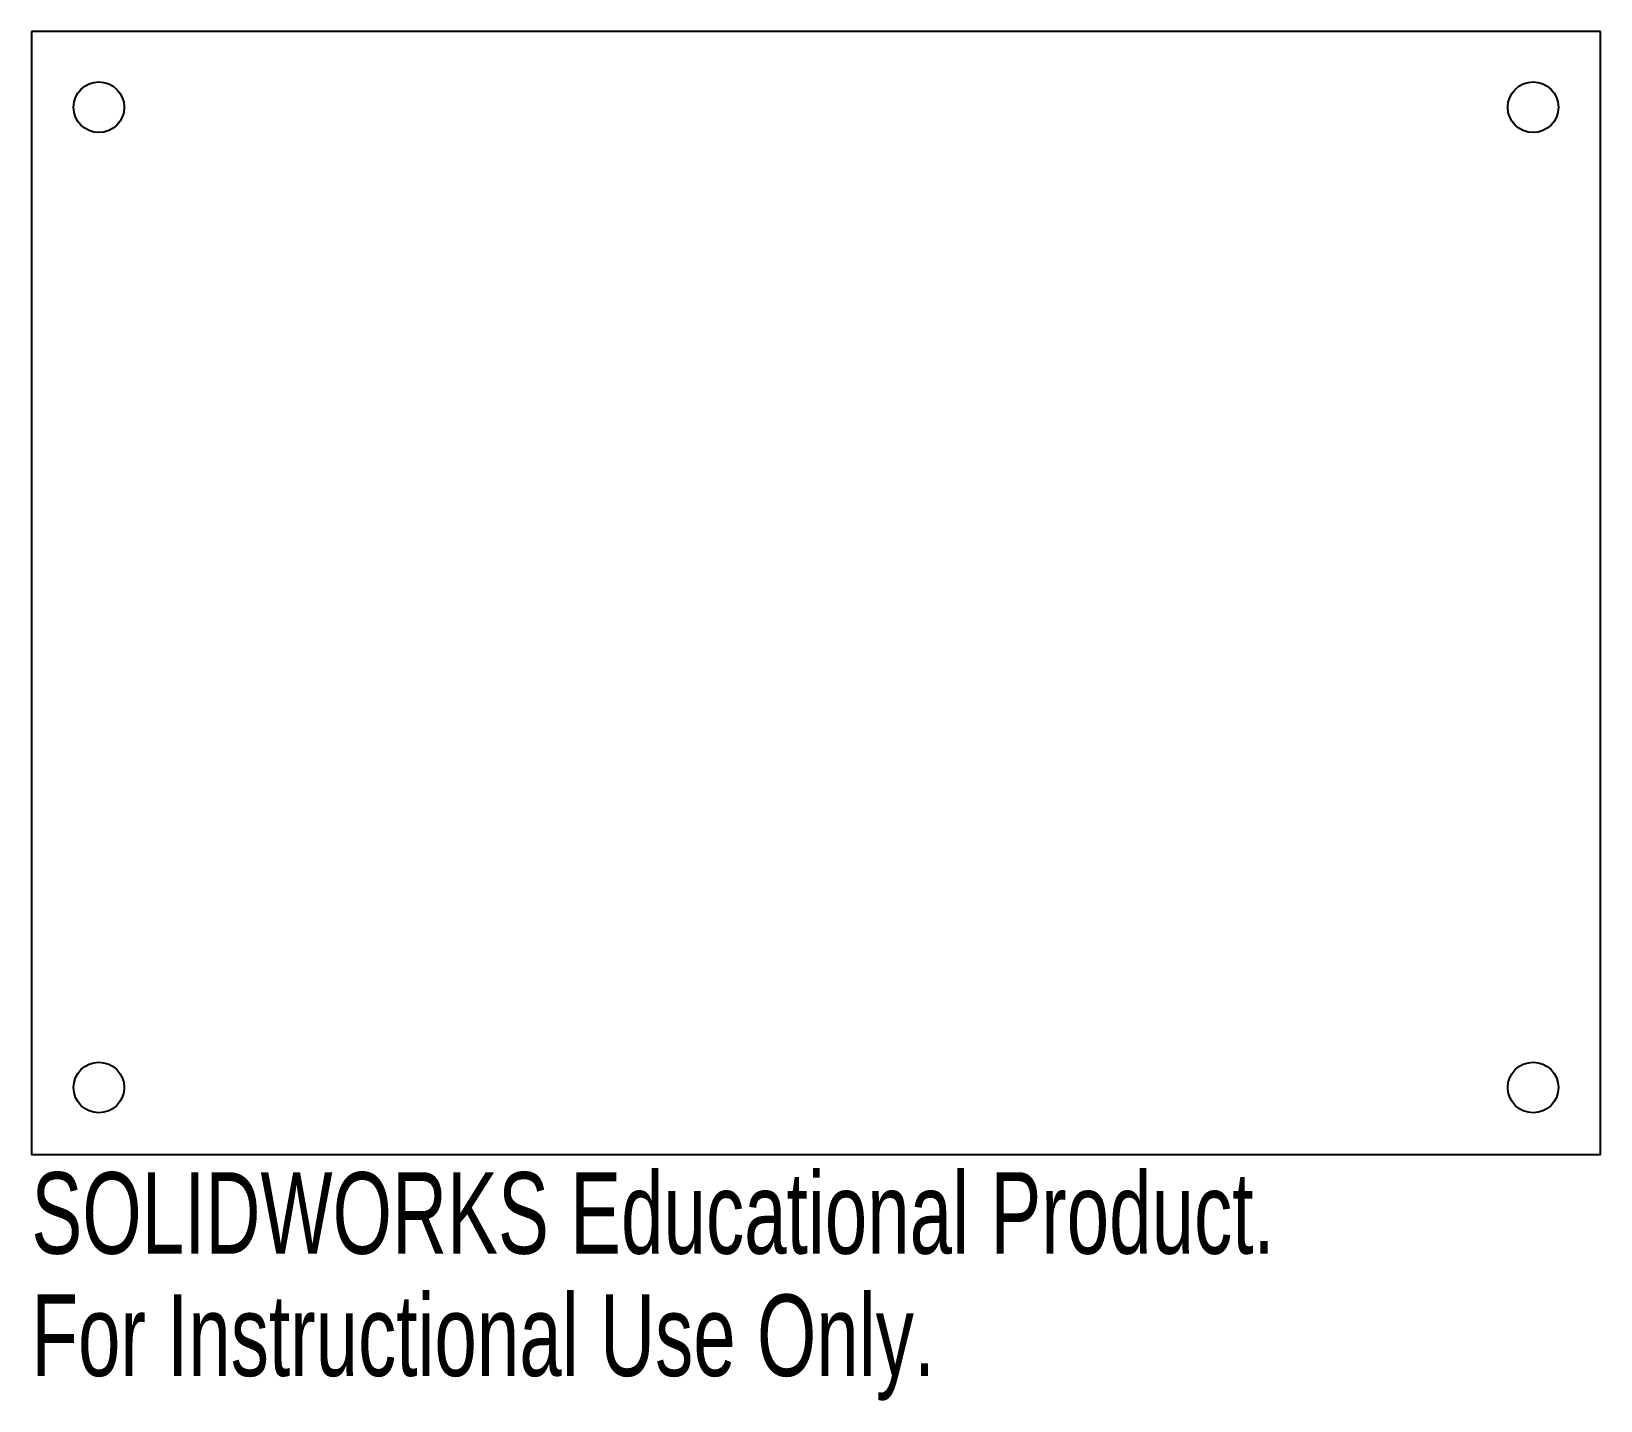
# Model space of a CAD drawing. Header units: millimetres. Extents: x 0.2 to 93.2, y -193.8 to -112.6.
import ezdxf

# ---------------------------------------------------------------- set-up
doc = ezdxf.new("R2010")
doc.units = ezdxf.units.MM
doc.styles.add('SLDTEXTSTYLE0', font='TXT', dxfattribs={"width": 0.7})

msp = doc.modelspace()

# ---------------------------------------------------------------- linework, layer by layer
at = {"color": 7, "linetype": 'Continuous', "lineweight": 25}
for p, q in [((93.188, -112.625), (0.188, -112.625)), ((0.188, -112.625), (0.188, -179.234)), ((93.188, -179.234), (93.188, -112.625)), ((93.188, -179.234), (0.188, -179.234))]:
    msp.add_line(p, q, dxfattribs=at)
for centre in [(4.188, -117.125), (89.188, -117.125), (4.188, -175.234), (89.188, -175.234)]:
    msp.add_circle(centre, 1.5, dxfattribs=at)

# ---------------------------------------------------------------- texts
at = {"color": 7, "linetype": 'Continuous', "char_height": 4.83362, "attachment_point": 1, "style": 'SLDTEXTSTYLE0'}
for s, insert in [('SOLIDWORKS Educational Product.', (0.188, -180.254)), ('For Instructional Use Only.', (0.188, -187.504))]:
    msp.add_mtext(s, dxfattribs=dict(at, insert=insert))

doc.saveas('drawing.dxf')
